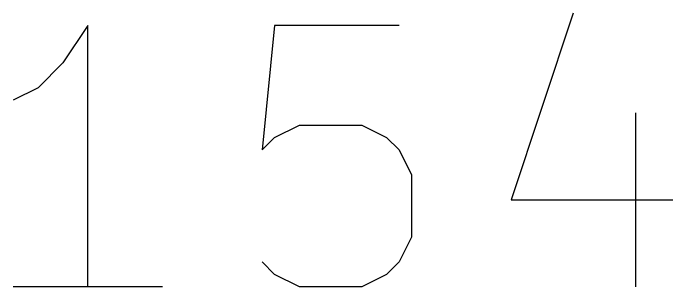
# Model space of a CAD drawing. Header units: millimetres. Extents: x -1 to 260, y -56 to 300.
# Drawn here: x 43.097 to 46.066, y 166.074 to 167.306 of the extents above; entities that cross this region are included whole.
import ezdxf

# ---------------------------------------------------------------- set-up
doc = ezdxf.new("R2010")
doc.units = ezdxf.units.MM
doc.layers.add('F.Silkscreen', color=41, linetype='CONTINUOUS', true_color=0xf2eda1)

msp = doc.modelspace()

# ---------------------------------------------------------------- linework, layer by layer
at = {"layer": 'F.Silkscreen', "linetype": 'CONTINUOUS'}
for p, q in [((45.618254, 167.306398), (45.338128, 166.46602)), ((43.433273, 167.250372), (43.321223, 167.082297)), ((43.433273, 166.073844), (43.433273, 167.250372)), ((44.27365, 167.250372), (44.217625, 166.690121)), ((44.833902, 167.250372), (44.27365, 167.250372)), ((43.321223, 167.082297), (43.209172, 166.970247)), ((43.209172, 166.970247), (43.097122, 166.914222)), ((45.89838, 166.858196), (45.89838, 166.073844)), ((44.27365, 166.746146), (44.385701, 166.802171)), ((44.385701, 166.802171), (44.665826, 166.802171)), ((44.665826, 166.802171), (44.777877, 166.746146)), ((44.217625, 166.690121), (44.27365, 166.746146)), ((44.777877, 166.746146), (44.833902, 166.690121)), ((44.833902, 166.690121), (44.889927, 166.578071)), ((44.889927, 166.578071), (44.889927, 166.297945)), ((45.338128, 166.46602), (46.066455, 166.46602)), ((44.889927, 166.297945), (44.833902, 166.185895)), ((44.27365, 166.12987), (44.217625, 166.185895)), ((44.833902, 166.185895), (44.777877, 166.12987)), ((44.385701, 166.073844), (44.27365, 166.12987)), ((44.777877, 166.12987), (44.665826, 166.073844)), ((43.769424, 166.073844), (43.097122, 166.073844)), ((44.665826, 166.073844), (44.385701, 166.073844))]:
    msp.add_line(p, q, dxfattribs=at)

doc.saveas('drawing.dxf')
